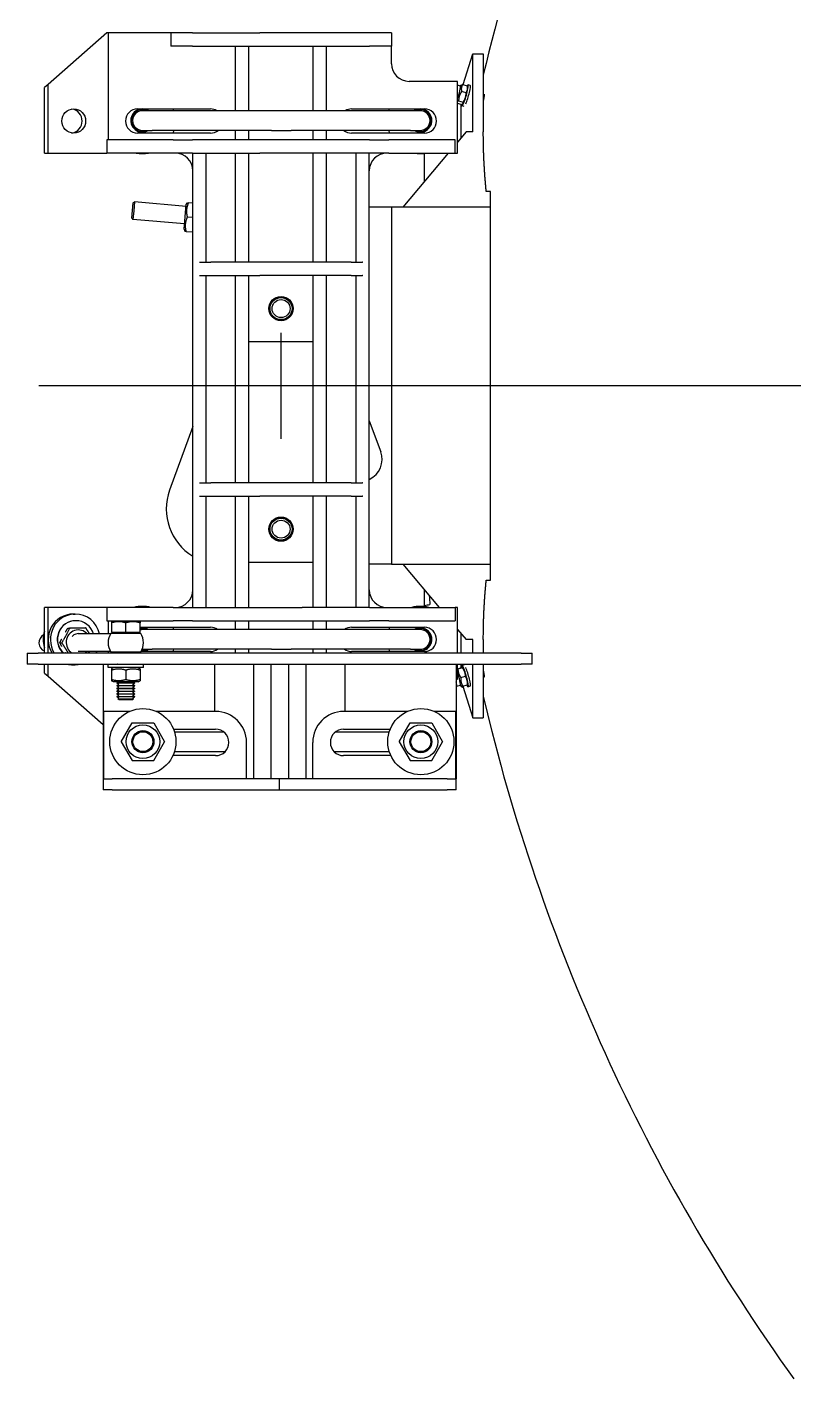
# Model space of a CAD drawing. Header units: millimetres. Extents: x -139278 to 641613, y -260926 to 217780.
# Drawn here: x 52468 to 52816, y 17107 to 17720 of the extents above; entities that cross this region are included whole.
import ezdxf

# ---------------------------------------------------------------- set-up
doc = ezdxf.new("R2010")
doc.units = ezdxf.units.MM

msp = doc.modelspace()

# ---------------------------------------------------------------- linework, layer by layer
for p, q in [((52504.549, 17717.466), (52477.91, 17694.104)), ((52505.351, 17717.466), (52504.549, 17717.466)), ((52505.351, 17668.966), (52505.351, 17717.466)), ((52533.549, 17717.466), (52505.351, 17717.466)), ((52543.406, 17717.466), (52533.549, 17717.466)), ((52533.549, 17717.466), (52533.549, 17711.466)), ((52543.406, 17717.466), (52573.907, 17717.466)), ((52593.191, 17717.466), (52573.907, 17717.466)), ((52623.692, 17717.466), (52593.191, 17717.466)), ((52633.549, 17717.466), (52623.692, 17717.466)), ((52633.549, 17717.466), (52633.549, 17711.466)), ((52543.406, 17711.466), (52533.549, 17711.466)), ((52543.406, 17711.466), (52573.907, 17711.466)), ((52562.949, 17682.152), (52562.949, 17711.466)), ((52568.949, 17682.152), (52568.949, 17711.466)), ((52573.907, 17711.466), (52593.191, 17711.466)), ((52593.191, 17711.466), (52623.692, 17711.466)), ((52598.149, 17682.152), (52598.149, 17711.466)), ((52604.149, 17682.152), (52604.149, 17711.466)), ((52633.549, 17711.466), (52623.692, 17711.466)), ((52633.549, 17703.466), (52633.549, 17711.466)), ((52666.123, 17694.012), (52670.549, 17707.966)), ((52670.549, 17672.536), (52670.549, 17707.966)), ((52670.549, 17707.966), (52675.233, 17707.966)), ((52675.233, 17707.966), (52675.233, 17672.536)), ((52477.91, 17694.104), (52476.322, 17692.711)), ((52476.322, 17662.966), (52476.322, 17692.711)), ((52477.91, 17662.966), (52477.91, 17694.104)), ((52663.549, 17695.466), (52641.549, 17695.466)), ((52663.549, 17662.966), (52663.549, 17695.466)), ((52664.861, 17693.301), (52663.549, 17693.676)), ((52664.823, 17693.311), (52665.219, 17693.703)), ((52665.219, 17693.703), (52665.262, 17693.745)), ((52665.912, 17694.073), (52667.982, 17693.48)), ((52668.133, 17692.854), (52668.002, 17693.405)), ((52669.299, 17693.642), (52668.344, 17693.915)), ((52664.033, 17686.607), (52666.103, 17686.014)), ((52667.46, 17690.287), (52665.388, 17690.88)), ((52675.639, 17689.226), (52675.233, 17689.342)), ((52518.549, 17682.966), (52551.549, 17682.966)), ((52525.115, 17682.152), (52520.665, 17682.152)), ((52579.215, 17682.152), (52525.115, 17682.152)), ((52588.115, 17682.152), (52579.215, 17682.152)), ((52642.215, 17682.152), (52588.115, 17682.152)), ((52615.549, 17682.966), (52648.549, 17682.966)), ((52646.665, 17682.152), (52642.215, 17682.152)), ((52665.27, 17684.935), (52663.549, 17685.428)), ((52665.156, 17669.851), (52665.156, 17684.967)), ((52666.513, 17684.038), (52665.591, 17684.302)), ((52665.974, 17685.314), (52665.964, 17685.305)), ((52504.653, 17668.966), (52504.653, 17662.966)), ((52534.714, 17668.966), (52504.653, 17668.966)), ((52551.549, 17671.966), (52518.549, 17671.966)), ((52520.665, 17673.252), (52525.115, 17673.252)), ((52579.215, 17673.252), (52525.115, 17673.252)), ((52534.714, 17668.966), (52543.406, 17668.966)), ((52573.907, 17668.966), (52543.406, 17668.966)), ((52562.949, 17668.966), (52562.949, 17673.252)), ((52568.949, 17668.966), (52568.949, 17673.252)), ((52593.191, 17668.966), (52573.907, 17668.966)), ((52579.215, 17673.252), (52588.115, 17673.252)), ((52642.215, 17673.252), (52588.115, 17673.252)), ((52623.692, 17668.966), (52593.191, 17668.966)), ((52598.149, 17668.966), (52598.149, 17673.252)), ((52604.149, 17668.966), (52604.149, 17673.252)), ((52648.549, 17671.966), (52615.549, 17671.966)), ((52623.692, 17668.966), (52632.384, 17668.966)), ((52662.549, 17668.966), (52632.384, 17668.966)), ((52642.215, 17673.252), (52646.665, 17673.252)), ((52662.549, 17662.966), (52662.549, 17668.966)), ((52667.412, 17672.536), (52663.549, 17667.938)), ((52670.549, 17672.536), (52667.412, 17672.536)), ((52476.322, 17662.966), (52477.91, 17662.966)), ((52477.91, 17662.966), (52504.653, 17662.966)), ((52534.714, 17662.966), (52504.653, 17662.966)), ((52543.406, 17662.966), (52534.714, 17662.966)), ((52543.406, 17662.966), (52573.907, 17662.966)), ((52543.549, 17456.966), (52543.549, 17662.966)), ((52549.549, 17613.466), (52549.549, 17662.966)), ((52562.949, 17613.466), (52562.949, 17662.966)), ((52568.949, 17613.466), (52568.949, 17662.966)), ((52593.191, 17662.966), (52573.907, 17662.966)), ((52623.692, 17662.966), (52593.191, 17662.966)), ((52598.149, 17613.466), (52598.149, 17662.966)), ((52604.149, 17613.466), (52604.149, 17662.966)), ((52617.549, 17613.466), (52617.549, 17662.966)), ((52623.549, 17456.966), (52623.549, 17662.966)), ((52632.384, 17662.966), (52623.692, 17662.966)), ((52632.384, 17662.966), (52662.549, 17662.966)), ((52659.372, 17662.966), (52638.706, 17638.366)), ((52648.549, 17650.083), (52648.549, 17662.82)), ((52662.549, 17662.966), (52663.549, 17662.966)), ((52678.549, 17645.588), (52676.549, 17645.588)), ((52678.549, 17638.366), (52678.549, 17645.588)), ((52516.272, 17636.872), (52516.572, 17640.359)), ((52516.572, 17640.359), (52517.114, 17640.814)), ((52517.114, 17640.814), (52516.771, 17636.829)), ((52540.484, 17638.803), (52517.114, 17640.814)), ((52539.589, 17628.394), (52540.558, 17639.652)), ((52540.558, 17639.652), (52541.121, 17640.459)), ((52541.121, 17640.459), (52541.699, 17640.409)), ((52543.549, 17640.25), (52541.699, 17640.409)), ((52633.549, 17638.366), (52623.549, 17638.366)), ((52633.549, 17638.366), (52633.549, 17476.566)), ((52678.549, 17638.366), (52633.549, 17638.366)), ((52678.549, 17476.566), (52678.549, 17638.366)), ((52515.972, 17633.385), (52516.272, 17636.872)), ((52515.972, 17633.385), (52516.428, 17632.844)), ((52516.771, 17636.829), (52516.428, 17632.844)), ((52539.798, 17630.832), (52516.428, 17632.844)), ((52543.549, 17633.724), (52541.142, 17633.931)), ((52539.589, 17628.394), (52540.005, 17627.503)), ((52540.005, 17627.503), (52540.584, 17627.453)), ((52540.584, 17627.453), (52543.549, 17627.198)), ((52546.568, 17613.466), (52546.549, 17613.466)), ((52546.568, 17613.466), (52551.71, 17613.466)), ((52573.907, 17613.466), (52551.71, 17613.466)), ((52593.191, 17613.466), (52573.907, 17613.466)), ((52615.388, 17613.466), (52593.191, 17613.466)), ((52615.388, 17613.466), (52620.531, 17613.466)), ((52620.549, 17613.466), (52620.531, 17613.466)), ((52546.549, 17607.466), (52546.568, 17607.466)), ((52546.568, 17607.466), (52551.71, 17607.466)), ((52549.549, 17513.466), (52549.549, 17607.466)), ((52551.71, 17607.466), (52573.907, 17607.466)), ((52562.949, 17513.466), (52562.949, 17607.466)), ((52568.949, 17513.466), (52568.949, 17607.466)), ((52593.191, 17607.466), (52573.907, 17607.466)), ((52615.388, 17607.466), (52593.191, 17607.466)), ((52598.149, 17513.466), (52598.149, 17607.466)), ((52604.149, 17513.466), (52604.149, 17607.466)), ((52615.388, 17607.466), (52620.531, 17607.466)), ((52617.549, 17513.466), (52617.549, 17607.466)), ((52620.549, 17607.466), (52620.531, 17607.466)), ((52568.949, 17577.466), (52598.149, 17577.466)), ((52583.549, 17533.448), (52583.549, 17581.483)), ((53303.993, 17557.466), (52473.729, 17557.466)), ((52623.549, 17541.63), (52628.728, 17527.547)), ((52543.549, 17538.944), (52533.057, 17510.116)), ((52546.568, 17513.466), (52546.549, 17513.466)), ((52546.568, 17513.466), (52551.71, 17513.466)), ((52573.907, 17513.466), (52551.71, 17513.466)), ((52593.191, 17513.466), (52573.907, 17513.466)), ((52615.388, 17513.466), (52593.191, 17513.466)), ((52615.388, 17513.466), (52620.531, 17513.466)), ((52620.549, 17513.466), (52620.531, 17513.466)), ((52546.549, 17507.466), (52546.568, 17507.466)), ((52546.568, 17507.466), (52551.71, 17507.466)), ((52549.549, 17456.966), (52549.549, 17507.466)), ((52551.71, 17507.466), (52573.907, 17507.466)), ((52562.949, 17456.966), (52562.949, 17507.466)), ((52568.949, 17456.966), (52568.949, 17507.466)), ((52593.191, 17507.466), (52573.907, 17507.466)), ((52615.388, 17507.466), (52593.191, 17507.466)), ((52598.149, 17456.966), (52598.149, 17507.466)), ((52604.149, 17456.966), (52604.149, 17507.466)), ((52615.388, 17507.466), (52620.531, 17507.466)), ((52617.549, 17456.966), (52617.549, 17507.466)), ((52620.549, 17507.466), (52620.531, 17507.466)), ((52568.949, 17477.466), (52598.149, 17477.466)), ((52633.549, 17476.566), (52623.549, 17476.566)), ((52633.549, 17476.566), (52678.549, 17476.566)), ((52638.706, 17476.566), (52655.172, 17456.966)), ((52678.549, 17469.343), (52678.549, 17476.566)), ((52676.549, 17469.343), (52678.549, 17469.343)), ((52648.549, 17457.897), (52648.549, 17464.849)), ((52477.91, 17456.966), (52476.322, 17456.966)), ((52476.322, 17436.316), (52476.322, 17456.966)), ((52504.653, 17456.966), (52477.91, 17456.966)), ((52477.91, 17436.316), (52477.91, 17456.966)), ((52489.29, 17453.966), (52490.258, 17453.966)), ((52504.653, 17456.966), (52504.653, 17450.966)), ((52534.714, 17456.966), (52504.653, 17456.966)), ((52534.714, 17456.966), (52543.406, 17456.966)), ((52543.406, 17456.966), (52573.907, 17456.966)), ((52573.907, 17456.966), (52593.191, 17456.966)), ((52623.692, 17456.966), (52593.191, 17456.966)), ((52623.692, 17456.966), (52632.384, 17456.966)), ((52632.384, 17456.966), (52662.549, 17456.966)), ((52648.549, 17457.344), (52648.549, 17457.897)), ((52663.549, 17456.966), (52662.549, 17456.966)), ((52662.549, 17456.966), (52662.549, 17450.966)), ((52663.549, 17436.316), (52663.549, 17456.966)), ((52486.865, 17447.523), (52487.704, 17447.544)), ((52490.451, 17450.966), (52490.567, 17450.966)), ((52504.653, 17450.966), (52534.714, 17450.966)), ((52505.351, 17444.987), (52505.351, 17450.966)), ((52506.677, 17450.537), (52506.677, 17449.955)), ((52506.677, 17450.537), (52519.677, 17450.537)), ((52506.677, 17449.955), (52506.677, 17445.837)), ((52513.177, 17445.837), (52513.177, 17449.955)), ((52519.677, 17450.537), (52519.677, 17449.955)), ((52519.677, 17445.837), (52519.677, 17449.955)), ((52519.677, 17447.966), (52551.549, 17447.966)), ((52543.406, 17450.966), (52534.714, 17450.966)), ((52543.406, 17450.966), (52573.907, 17450.966)), ((52562.949, 17446.912), (52562.949, 17450.966)), ((52568.949, 17446.912), (52568.949, 17450.966)), ((52573.907, 17450.966), (52593.191, 17450.966)), ((52593.191, 17450.966), (52623.692, 17450.966)), ((52598.149, 17446.912), (52598.149, 17450.966)), ((52604.149, 17446.912), (52604.149, 17450.966)), ((52615.549, 17447.966), (52648.549, 17447.966)), ((52632.384, 17450.966), (52623.692, 17450.966)), ((52632.384, 17450.966), (52662.549, 17450.966)), ((52506.249, 17444.987), (52491.574, 17444.987)), ((52514.381, 17445.237), (52506.399, 17445.237)), ((52506.677, 17445.837), (52513.177, 17445.837)), ((52507.477, 17445.837), (52507.477, 17445.237)), ((52513.177, 17445.837), (52519.677, 17445.837)), ((52519.955, 17445.237), (52514.381, 17445.237)), ((52518.877, 17445.837), (52518.877, 17445.237)), ((52525.115, 17446.912), (52520.665, 17446.912)), ((52579.215, 17446.912), (52525.115, 17446.912)), ((52588.115, 17446.912), (52579.215, 17446.912)), ((52642.215, 17446.912), (52588.115, 17446.912)), ((52646.665, 17446.912), (52642.215, 17446.912)), ((52663.549, 17446.993), (52667.412, 17442.395)), ((52665.156, 17436.316), (52665.156, 17445.08)), ((52670.549, 17442.395), (52667.412, 17442.395)), ((52670.549, 17436.316), (52670.549, 17442.395)), ((52675.233, 17442.395), (52675.233, 17436.316)), ((52468.408, 17436.316), (52473.408, 17436.316)), ((52468.408, 17436.316), (52468.408, 17431.316)), ((52692.408, 17436.316), (52473.408, 17436.316)), ((52483.293, 17440.961), (52484.132, 17440.982)), ((52506.249, 17436.987), (52491.594, 17436.987)), ((52505.351, 17436.316), (52505.351, 17436.987)), ((52514.381, 17436.737), (52506.399, 17436.737)), ((52509.475, 17436.737), (52509.177, 17436.565)), ((52509.177, 17436.565), (52509.177, 17436.409)), ((52509.177, 17436.565), (52517.177, 17436.565)), ((52509.338, 17436.316), (52509.177, 17436.409)), ((52517.177, 17436.409), (52509.177, 17436.409)), ((52519.955, 17436.737), (52514.381, 17436.737)), ((52516.879, 17436.737), (52517.177, 17436.565)), ((52517.016, 17436.316), (52517.177, 17436.409)), ((52517.177, 17436.565), (52517.177, 17436.409)), ((52551.549, 17436.966), (52520.093, 17436.966)), ((52520.665, 17438.012), (52525.115, 17438.012)), ((52579.215, 17438.012), (52525.115, 17438.012)), ((52562.949, 17436.316), (52562.949, 17438.012)), ((52568.949, 17436.316), (52568.949, 17438.012)), ((52579.215, 17438.012), (52588.115, 17438.012)), ((52642.215, 17438.012), (52588.115, 17438.012)), ((52598.149, 17436.316), (52598.149, 17438.012)), ((52604.149, 17436.316), (52604.149, 17438.012)), ((52648.549, 17436.966), (52615.549, 17436.966)), ((52642.215, 17438.012), (52646.665, 17438.012)), ((52692.408, 17436.316), (52697.408, 17436.316)), ((52697.408, 17431.316), (52697.408, 17436.316)), ((52473.408, 17431.316), (52468.408, 17431.316)), ((52473.408, 17431.316), (52692.408, 17431.316)), ((52476.322, 17427.22), (52476.322, 17431.316)), ((52477.91, 17425.827), (52477.91, 17431.316)), ((52489.29, 17430.966), (52490.258, 17430.966)), ((52502.908, 17431.316), (52502.908, 17379.316)), ((52505.177, 17429.695), (52505.177, 17431.295)), ((52505.177, 17431.295), (52521.177, 17431.295)), ((52521.177, 17429.695), (52505.177, 17429.695)), ((52507.527, 17429.694), (52506.675, 17429.202)), ((52506.675, 17429.202), (52506.675, 17428.622)), ((52518.827, 17429.694), (52507.527, 17429.694)), ((52509.373, 17431.295), (52509.338, 17431.316)), ((52516.981, 17431.295), (52517.016, 17431.316)), ((52518.827, 17429.694), (52519.679, 17429.202)), ((52519.679, 17429.202), (52519.679, 17428.622)), ((52521.177, 17429.695), (52521.177, 17431.295)), ((52553.406, 17431.316), (52553.406, 17409.816)), ((52571.054, 17431.316), (52571.054, 17379.316)), ((52578.908, 17431.316), (52578.908, 17379.316)), ((52586.908, 17431.316), (52586.908, 17379.316)), ((52594.763, 17431.316), (52594.763, 17379.316)), ((52612.41, 17431.316), (52612.41, 17409.816)), ((52662.908, 17431.316), (52662.908, 17379.316)), ((52663.549, 17424.466), (52663.549, 17431.316)), ((52665.27, 17429.535), (52663.549, 17429.042)), ((52665.794, 17429.608), (52663.723, 17429.015)), ((52665.156, 17429.503), (52665.156, 17431.316)), ((52666.513, 17430.893), (52665.591, 17430.629)), ((52665.974, 17429.617), (52665.92, 17429.671)), ((52670.549, 17406.966), (52670.549, 17431.316)), ((52675.233, 17431.316), (52675.233, 17406.966)), ((52697.408, 17431.316), (52692.408, 17431.316)), ((52476.322, 17427.22), (52477.91, 17425.827)), ((52477.91, 17425.827), (52502.908, 17403.905)), ((52506.675, 17428.622), (52506.675, 17424.267)), ((52506.675, 17424.267), (52506.675, 17423.686)), ((52507.527, 17423.194), (52506.675, 17423.686)), ((52518.827, 17423.194), (52507.527, 17423.194)), ((52509.834, 17423.194), (52509.177, 17422.815)), ((52513.177, 17428.622), (52513.177, 17424.267)), ((52516.52, 17423.194), (52517.177, 17422.815)), ((52518.827, 17423.194), (52519.679, 17423.686)), ((52519.679, 17428.622), (52519.679, 17424.267)), ((52519.679, 17424.267), (52519.679, 17423.686)), ((52662.908, 17424.466), (52663.549, 17424.466)), ((52665.08, 17425.203), (52667.15, 17425.796)), ((52675.639, 17425.706), (52675.233, 17425.589)), ((52509.177, 17422.815), (52509.177, 17422.659)), ((52509.177, 17422.815), (52517.177, 17422.815)), ((52509.854, 17422.268), (52509.177, 17422.659)), ((52517.177, 17422.659), (52509.177, 17422.659)), ((52509.854, 17421.955), (52509.177, 17421.565)), ((52509.177, 17421.565), (52509.177, 17421.409)), ((52509.177, 17421.565), (52517.177, 17421.565)), ((52509.854, 17421.018), (52509.177, 17421.409)), ((52517.177, 17421.409), (52509.177, 17421.409)), ((52509.854, 17420.705), (52509.177, 17420.315)), ((52509.177, 17420.315), (52509.177, 17420.159)), ((52509.177, 17420.315), (52517.177, 17420.315)), ((52509.854, 17419.768), (52509.177, 17420.159)), ((52517.177, 17420.159), (52509.177, 17420.159)), ((52509.854, 17419.455), (52509.177, 17419.065)), ((52509.177, 17419.065), (52509.177, 17418.909)), ((52509.177, 17419.065), (52517.177, 17419.065)), ((52509.854, 17418.518), (52509.177, 17418.909)), ((52517.177, 17418.909), (52509.177, 17418.909)), ((52509.854, 17418.205), (52509.177, 17417.815)), ((52509.177, 17417.815), (52509.177, 17417.659)), ((52509.177, 17417.815), (52517.177, 17417.815)), ((52509.854, 17417.268), (52509.177, 17417.659)), ((52517.177, 17417.659), (52509.177, 17417.659)), ((52509.854, 17416.955), (52509.177, 17416.565)), ((52516.5, 17422.268), (52517.177, 17422.659)), ((52516.5, 17421.955), (52517.177, 17421.565)), ((52516.5, 17421.018), (52517.177, 17421.409)), ((52516.5, 17420.705), (52517.177, 17420.315)), ((52516.5, 17419.768), (52517.177, 17420.159)), ((52516.5, 17419.455), (52517.177, 17419.065)), ((52516.5, 17418.518), (52517.177, 17418.909)), ((52516.5, 17418.205), (52517.177, 17417.815)), ((52516.5, 17417.268), (52517.177, 17417.659)), ((52516.5, 17416.955), (52517.177, 17416.565)), ((52517.177, 17422.815), (52517.177, 17422.659)), ((52517.177, 17421.565), (52517.177, 17421.409)), ((52517.177, 17420.315), (52517.177, 17420.159)), ((52517.177, 17419.065), (52517.177, 17418.909)), ((52517.177, 17417.815), (52517.177, 17417.659)), ((52664.861, 17421.631), (52663.141, 17421.138)), ((52664.823, 17421.62), (52665.262, 17421.186)), ((52665.912, 17421.322), (52667.982, 17421.914)), ((52665.912, 17420.859), (52666.123, 17420.919)), ((52665.988, 17421.344), (52670.549, 17406.966)), ((52668.133, 17422.078), (52668.109, 17421.975)), ((52669.299, 17421.289), (52668.344, 17421.016)), ((52509.177, 17416.565), (52509.177, 17416.409)), ((52509.177, 17416.565), (52517.177, 17416.565)), ((52509.854, 17416.018), (52509.177, 17416.409)), ((52517.177, 17416.409), (52509.177, 17416.409)), ((52509.854, 17415.705), (52509.614, 17415.567)), ((52509.614, 17415.567), (52516.74, 17415.567)), ((52509.944, 17415.237), (52509.614, 17415.567)), ((52509.944, 17415.237), (52516.41, 17415.237)), ((52516.41, 17415.237), (52516.74, 17415.567)), ((52516.5, 17416.018), (52517.177, 17416.409)), ((52516.5, 17415.705), (52516.74, 17415.567)), ((52517.177, 17416.565), (52517.177, 17416.409)), ((52514.782, 17409.816), (52503.146, 17409.816)), ((52503.146, 17379.316), (52503.146, 17409.816)), ((52511.107, 17396.131), (52516.016, 17404.633)), ((52516.016, 17404.633), (52525.833, 17404.633)), ((52525.833, 17404.633), (52530.742, 17396.131)), ((52553.908, 17409.816), (52527.068, 17409.816)), ((52640.782, 17409.816), (52611.908, 17409.816)), ((52637.107, 17396.131), (52642.016, 17404.633)), ((52642.016, 17404.633), (52651.833, 17404.633)), ((52651.833, 17404.633), (52656.742, 17396.131)), ((52662.67, 17409.816), (52653.068, 17409.816)), ((52662.67, 17409.816), (52662.67, 17379.316)), ((52670.549, 17406.966), (52675.233, 17406.966)), ((52534.806, 17401.816), (52553.908, 17401.816)), ((52535.249, 17400.581), (52557.554, 17400.581)), ((52608.263, 17400.581), (52632.6, 17400.581)), ((52611.908, 17401.816), (52633.044, 17401.816)), ((52511.107, 17396.131), (52516.016, 17387.629)), ((52525.833, 17387.629), (52530.742, 17396.131)), ((52567.908, 17379.316), (52567.908, 17395.816)), ((52597.908, 17379.316), (52597.908, 17395.816)), ((52637.107, 17396.131), (52642.016, 17387.629)), ((52651.833, 17387.629), (52656.742, 17396.131)), ((52516.016, 17387.629), (52525.833, 17387.629)), ((52553.908, 17389.816), (52534.53, 17389.816)), ((52535.249, 17391.681), (52558.256, 17391.681)), ((52607.56, 17391.681), (52632.6, 17391.681)), ((52633.319, 17389.816), (52611.908, 17389.816)), ((52642.016, 17387.629), (52651.833, 17387.629)), ((52502.908, 17379.316), (52506.99, 17379.316)), ((52502.908, 17379.316), (52502.908, 17374.316)), ((52506.99, 17374.316), (52502.908, 17374.316)), ((52582.908, 17379.316), (52506.99, 17379.316)), ((52506.99, 17374.316), (52582.908, 17374.316)), ((52582.908, 17374.316), (52582.908, 17379.316)), ((52658.826, 17379.316), (52582.908, 17379.316)), ((52582.908, 17374.316), (52658.826, 17374.316)), ((52658.826, 17379.316), (52662.908, 17379.316)), ((52662.908, 17374.316), (52658.826, 17374.316)), ((52662.908, 17374.316), (52662.908, 17379.316))]:
    msp.add_line(p, q)
for centre, radius in [((52583.549, 17592.466), 5.5), ((52583.549, 17592.466), 5.1), ((52583.549, 17592.466), 5), ((52583.549, 17592.466), 4.08), ((52583.549, 17492.466), 5.5), ((52583.549, 17492.466), 5.25), ((52583.549, 17492.466), 5), ((52583.549, 17492.466), 4.08), ((52520.925, 17396.131), 15), ((52646.925, 17396.131), 15), ((52520.925, 17396.131), 7.65), ((52520.925, 17396.131), 5), ((52520.925, 17396.131), 4.5), ((52646.925, 17396.131), 7.65), ((52646.925, 17396.131), 5), ((52646.925, 17396.131), 4.5)]:
    msp.add_circle(centre, radius)
for centre, radius, start, end in [((53523.258, 17499.026), 871.137, 144.274357, 166.771527), ((52641.549, 17703.466), 8, 180, 270), ((52518.549, 17677.466), 5.5, 90, 270), ((52520.665, 17677.702), 5.25, 90, 302.046359), ((52520.665, 17677.702), 5, 62.873247, 297.126753), ((52520.665, 17677.702), 4.45, 90, 180), ((52520.665, 17677.702), 5.25, 57.953641, 90), ((52520.665, 17677.702), 15, 17.257505, 20.544932), ((52551.549, 17677.466), 5.5, 58.427339, 90), ((52615.549, 17677.466), 5.5, 90, 121.572661), ((52646.665, 17677.702), 15, 159.455068, 162.742495), ((52646.665, 17677.702), 5.25, 90, 122.046359), ((52646.665, 17677.702), 5.25, 237.953641, 90), ((52646.665, 17677.702), 5, 0, 117.126753), ((52646.665, 17677.702), 4.45, 0, 90), ((52648.549, 17677.466), 5.5, 270, 90), ((52520.665, 17677.702), 4.45, 180, 270), ((52646.665, 17677.702), 5, 242.873247, 0), ((52646.665, 17677.702), 4.45, 270, 0), ((52520.665, 17677.702), 15, 337.518103, 342.742495), ((52551.549, 17677.466), 5.5, 270, 309.98569), ((52615.549, 17677.466), 5.5, 230.01431, 270), ((52646.665, 17677.702), 15, 197.257505, 202.481897), ((52520.665, 17677.702), 15, 259.231927, 270), ((52520.665, 17677.702), 15, 270, 280.768073), ((52535.549, 17654.966), 8, 0, 90), ((52631.549, 17654.966), 8, 90, 180), ((52646.665, 17677.702), 15, 259.231927, 270), ((52646.665, 17677.702), 15, 270, 280.768073), ((52619.343, 17524.095), 10, 294.876056, 20.19), ((52556.549, 17501.566), 25, 160, 238.667749), ((52535.549, 17464.966), 8, 270, 0), ((52631.549, 17464.966), 8, 180, 270), ((52520.665, 17442.462), 15, 75.213349, 104.786651), ((52646.665, 17442.462), 15, 75.213349, 104.786651), ((52520.665, 17442.462), 5.25, 90, 100.851225), ((52520.665, 17442.462), 5, 62.873247, 101.400882), ((52520.665, 17442.462), 5.25, 57.953641, 90), ((52520.665, 17442.462), 15, 17.257505, 21.523504), ((52551.549, 17442.466), 5.5, 53.949756, 90), ((52615.549, 17442.466), 5.5, 90, 126.050244), ((52646.665, 17442.462), 15, 158.476496, 162.742495), ((52646.665, 17442.462), 5.25, 90, 122.046359), ((52646.665, 17442.462), 5.25, 237.953641, 90), ((52646.665, 17442.462), 5, 0, 117.126753), ((52648.549, 17442.466), 5.5, 270, 90), ((52513.177, 17440.987), 8, 147.910049, 212.089951), ((52520.665, 17442.462), 4.45, 90, 102.832632), ((52513.177, 17440.987), 8, 327.910049, 32.089951), ((52646.665, 17442.462), 5, 242.873247, 0), ((52646.665, 17442.462), 4.45, 0, 90), ((52646.665, 17442.462), 4.45, 270, 0), ((52646.665, 17441.922), 5, 335.170169, 3.099071), ((52520.665, 17442.462), 5.25, 265.352223, 302.046359), ((52520.665, 17442.462), 5, 266.537516, 297.126753), ((52520.665, 17442.462), 4.45, 269.206665, 270), ((52520.665, 17442.462), 15, 338.503126, 342.742495), ((52551.549, 17442.466), 5.5, 270, 305.935266), ((52615.549, 17442.466), 5.5, 234.064734, 270), ((52646.665, 17442.462), 15, 197.257505, 201.496874), ((52509.763, 17429.612), 0.18, 27.18626, 27.561699), ((52516.591, 17429.612), 0.18, 152.438301, 152.81374), ((52509.763, 17422.112), 0.18, 300, 60), ((52509.763, 17420.862), 0.18, 300, 60), ((52509.763, 17419.612), 0.18, 300, 60), ((52509.763, 17418.362), 0.18, 300, 60), ((52509.763, 17417.112), 0.18, 300, 60), ((52516.591, 17422.112), 0.18, 120, 240), ((52516.591, 17420.862), 0.18, 120, 240), ((52516.591, 17419.612), 0.18, 120, 240), ((52516.591, 17418.362), 0.18, 120, 240), ((52516.591, 17417.112), 0.18, 120, 240), ((52509.763, 17415.862), 0.18, 300, 60), ((52516.591, 17415.862), 0.18, 120, 240), ((53523.258, 17615.905), 871.137, 193.228473, 215.725643), ((52553.908, 17395.816), 14, 0, 90), ((52611.908, 17395.816), 14, 90, 180), ((52553.908, 17395.816), 6, 270, 90), ((52611.908, 17395.816), 6, 90, 270)]:
    msp.add_arc(centre, radius, start, end)
for centre, major_axis, ratio, start_param, end_param in [((52663.911, 17689.984), (0.95, 3.317), 0.1133108, 3.9736922, 6.2831853), ((52666.967, 17689.109), (1.377, 4.807), 0.1133108, 2.7648509, 6.7425851), ((52667.923, 17688.835), (1.377, 4.807), 0.1133108, 3.8951028, 6.2831853), ((52666.967, 17689.109), (1.101, 3.845), 0.1133108, 5.5137445, 6.0843453), ((52666.967, 17689.109), (1.101, 3.845), 0.1133108, 3.4193494, 4.4674451), ((52666.967, 17689.109), (1.101, 3.845), 0.1133108, 4.4674451, 5.5137445), ((52487.985, 17677.466), (0, 5.5), 0.9800983, 3.2894351, 6.1353428), ((52666.967, 17689.109), (1.377, 4.807), 0.1133108, 2.6186711, 2.7648509), ((52666.967, 17689.109), (1.101, 3.845), 0.1133108, 3.3404327, 3.4193494), ((52656.411, 17557.466), (0, -124), 0.0719618, 5.5872655, 5.6386076), ((52489.29, 17442.466), (0, 11.5), 0.9810892, 0, 2.1350613), ((52490.258, 17442.466), (0, 11.5), 0.9810892, 0, 2.1350613), ((52490.258, 17442.466), (0, 11.5), 0.9810892, 4.9333987, 6.2831853), ((52341.139, 17557.466), (515.777, 0), 0.2404141, 5.3509167, 5.3569667), ((52490.451, 17442.466), (0, 8.5), 0.9810892, 0, 2.379722), ((52490.567, 17442.466), (0, 8.5), 0.9810892, 0, 2.379722), ((52490.567, 17442.466), (0, 8.5), 0.9810892, 5.0135036, 6.2831853), ((52477.743, 17440.987), (0, 4), 0.9841, 0.4862137, 2.7724097), ((52486.992, 17442.466), (0, 11.5), 0.9800786, 1.2428196, 1.8987731), ((52491.705, 17441.11), (-0.144, 5.648), 0.9812211, 5.4435306, 8.8424549), ((52491.705, 17441.11), (-0.102, 3.999), 0.9812211, 6.0089591, 7.093767), ((52491.705, 17441.11), (-0.144, 5.648), 0.9812211, 3.6740193, 3.8693174), ((52490.567, 17442.466), (0, 8.5), 0.9810892, 3.9034633, 4.0119), ((52490.258, 17442.466), (0, 11.5), 0.9810892, 4.148124, 4.2157909), ((52489.29, 17442.466), (0, 11.5), 0.9810892, 2.8942952, 3.1415927), ((52490.258, 17442.466), (0, 11.5), 0.9810892, 2.8942952, 3.3888901), ((52666.967, 17425.823), (-1.377, 4.807), 0.1133108, 2.5103177, 6.659927), ((52666.967, 17425.823), (-1.377, 4.807), 0.1133108, 0.3767417, 0.6353556), ((52666.967, 17425.823), (-1.101, 3.845), 0.1133108, 5.2200304, 6.0843453), ((52667.923, 17426.096), (-1.377, 4.807), 0.1133108, 3.1415927, 5.5296752), ((52662.192, 17424.455), (-0.95, 3.317), 0.1133108, 2.7252673, 4.3114014), ((52663.911, 17424.947), (-0.95, 3.317), 0.1133108, 3.1415927, 5.4510858), ((52666.967, 17425.823), (-1.101, 3.845), 0.1133108, 3.3404327, 5.2200304)]:
    msp.add_ellipse(centre, major_axis=major_axis, ratio=ratio, start_param=start_param, end_param=end_param)
msp.add_ellipse((52489.574, 17677.466), major_axis=(0, 5.5), ratio=0.9800983)
for points, weights in [([(52665.219, 17693.703), (52665.427, 17693.908), (52665.912, 17694.073)], [1, 0.990975690288, 0.929781322664]), ([(52665.912, 17694.073), (52665.013, 17692.658), (52665.388, 17690.88)], [0.865905120507, 1, 0.866145732815]), ([(52665.267, 17693.747), (52665.26, 17693.746), (52665.262, 17693.742)], [1, 0.996830723437, 0.991402399521]), ([(52667.982, 17693.48), (52667.993, 17693.442), (52668.002, 17693.405)], [0.986545446693, 0.993599382762, 1]), ([(52668.062, 17691.784), (52668.183, 17692.526), (52667.982, 17693.48)], [0.963366101718, 1, 0.963366101718]), ([(52664.033, 17686.607), (52663.738, 17686.507), (52663.549, 17686.395)], [0.944778919061, 0.98169619643, 1]), ([(52665.388, 17690.88), (52664.074, 17688.927), (52664.033, 17686.607)], [0.866145732815, 1, 0.865905120507]), ([(52666.103, 17686.014), (52666.808, 17687.063), (52667.123, 17688.055)], [0.963366101719, 1, 0.963366101719]), ([(52667.123, 17688.055), (52667.437, 17689.046), (52667.46, 17690.287)], [0.963431835525, 1, 0.96356804829]), ([(52667.46, 17690.287), (52667.94, 17691.044), (52668.062, 17691.784)], [0.963568048289, 1, 0.963431835524]), ([(52665.27, 17684.935), (52665.835, 17685.126), (52666.028, 17685.376)], [0.963467124997, 1, 0.963398964212]), ([(52666.028, 17685.376), (52666.221, 17685.627), (52666.103, 17686.014)], [0.963366101718, 1, 0.963366101718]), ([(52676.549, 17645.588), (52675.233, 17659.313), (52675.233, 17672.536)], [0.98141506358, 1, 1]), ([(52541.142, 17633.931), (52540.341, 17637.263), (52541.699, 17640.409)], [0.866025403784, 1, 0.866025403784]), ([(52540.584, 17627.453), (52539.783, 17630.785), (52541.142, 17633.931)], [0.866025403784, 1, 0.866025403784]), ([(52675.233, 17442.395), (52675.233, 17455.619), (52676.549, 17469.343)], [1, 1, 0.98141506358]), ([(52487.704, 17447.544), (52486.127, 17444.269), (52484.132, 17440.982)], [0.866025403784, 1, 0.866025403784]), ([(52485.91, 17445.917), (52486.352, 17446.679), (52486.865, 17447.523)], [1, 0.981780382759, 0.947983813686]), ([(52495.07, 17447.667), (52491.596, 17447.611), (52487.704, 17447.544)], [0.866025403784, 1, 0.866025403784]), ([(52496.759, 17444.987), (52496.008, 17446.235), (52495.07, 17447.667)], [1, 0.989424127708, 0.930343616749]), ([(52513.177, 17449.955), (52509.927, 17451.038), (52506.677, 17449.955)], [0.866137607336, 1, 0.866137607336]), ([(52519.677, 17449.955), (52516.427, 17451.038), (52513.177, 17449.955)], [0.866137607336, 1, 0.866137607336]), ([(52483.293, 17440.961), (52483.719, 17441.846), (52484.126, 17442.643)], [0.946166571613, 0.981718259692, 1]), ([(52484.236, 17439.21), (52483.776, 17440.037), (52483.293, 17440.961)], [1, 0.981762835008, 0.944074565068]), ([(52484.132, 17440.982), (52485.744, 17438.522), (52486.971, 17436.316)], [0.897467930645, 1, 0.951092740254]), ([(52485.939, 17436.316), (52485.925, 17436.338), (52485.912, 17436.359)], [0.999054451489, 0.999534418671, 1]), ([(52496.271, 17436.316), (52496.468, 17436.655), (52496.655, 17436.987)], [0.98714118652, 0.99519234871, 1]), ([(52506.675, 17428.622), (52509.926, 17429.705), (52513.177, 17428.622)], [0.866025403784, 1, 0.866025403784]), ([(52513.177, 17428.622), (52516.428, 17429.705), (52519.679, 17428.622)], [0.866025403784, 1, 0.866025403784]), ([(52665.873, 17429.67), (52665.752, 17429.653), (52665.27, 17429.535)], [0.963398964212, 1, 0.963467124997]), ([(52665.794, 17429.608), (52665.995, 17429.687), (52665.873, 17429.67)], [0.963467124997, 1, 0.963398964212]), ([(52666.813, 17427.801), (52666.498, 17428.685), (52665.794, 17429.608)], [0.963398964212, 1, 0.963467124997]), ([(52513.177, 17424.267), (52509.926, 17423.183), (52506.675, 17424.267)], [0.866025403784, 1, 0.866025403784]), ([(52519.679, 17424.267), (52516.428, 17423.183), (52513.177, 17424.267)], [0.866025403784, 1, 0.866025403784]), ([(52663.549, 17428.973), (52663.628, 17428.992), (52663.723, 17429.015)], [1, 0.988654438638, 0.974741530482]), ([(52663.723, 17429.015), (52663.764, 17426.927), (52665.08, 17425.203)], [0.865973319809, 1, 0.865852983023]), ([(52665.08, 17425.203), (52664.86, 17423.08), (52665.912, 17421.322)], [0.866249941768, 1, 0.866249941768]), ([(52667.15, 17425.796), (52667.128, 17426.916), (52666.813, 17427.801)], [0.963366101717, 1, 0.963366101717]), ([(52667.982, 17421.914), (52668.202, 17424.037), (52667.15, 17425.796)], [0.866249941768, 1, 0.866249941768]), ([(52665.912, 17421.322), (52665.281, 17421.168), (52665.262, 17421.186)], [0.905798656482, 1, 0.967791521756]), ([(52665.267, 17421.184), (52665.477, 17421.006), (52665.912, 17420.859)], [1, 0.986830604711, 0.932217007038]), ([(52668.109, 17421.975), (52668.106, 17421.963), (52667.982, 17421.914)], [0.995175326394, 1, 0.977440811489])]:
    msp.add_rational_spline(points, weights, degree=2)
for points, knots in [([(52675.442, 17689.282), (52675.497, 17689.441), (52675.544, 17689.54), (52675.602, 17689.596), (52675.62, 17689.588), (52675.639, 17689.519), (52675.644, 17689.473), (52675.645, 17689.396), (52675.645, 17689.381), (52675.644, 17689.33), (52675.643, 17689.292), (52675.636, 17689.153), (52675.626, 17689.039), (52675.59, 17688.714), (52675.56, 17688.488), (52675.476, 17687.947), (52675.421, 17687.629), (52675.319, 17687.094), (52675.277, 17686.885), (52675.233, 17686.679)], [0, 0, 0, 0, 1.0148912, 1.0148912, 1.7150741, 1.7150741, 2.2367952, 2.2367952, 2.3561818, 2.3561818, 2.6130064, 2.6130064, 3.1992544, 3.1992544, 4.0618819, 4.0618819, 5.0637169, 5.0637169, 5.704393, 5.704393, 5.704393, 5.704393]), ([(52675.233, 17428.252), (52675.249, 17428.179), (52675.264, 17428.104), (52675.341, 17427.729), (52675.398, 17427.428), (52675.503, 17426.821), (52675.549, 17426.525), (52675.605, 17426.093), (52675.622, 17425.939), (52675.64, 17425.71), (52675.644, 17425.626), (52675.645, 17425.55), (52675.645, 17425.543), (52675.645, 17425.504), (52675.644, 17425.476), (52675.637, 17425.398), (52675.628, 17425.364), (52675.596, 17425.333), (52675.569, 17425.358), (52675.506, 17425.477), (52675.476, 17425.552), (52675.442, 17425.649)], [0, 0, 0, 0, 0.2299474, 0.2299474, 1.1490168, 1.1490168, 2.1649386, 2.1649386, 2.8515639, 2.8515639, 3.3695731, 3.3695731, 3.428719, 3.428719, 3.6817794, 3.6817794, 4.2547011, 4.2547011, 5.0809338, 5.0809338, 5.7036252, 5.7036252, 5.7036252, 5.7036252])]:
    msp.add_open_spline(points, degree=3, knots=knots)

doc.saveas('drawing.dxf')
